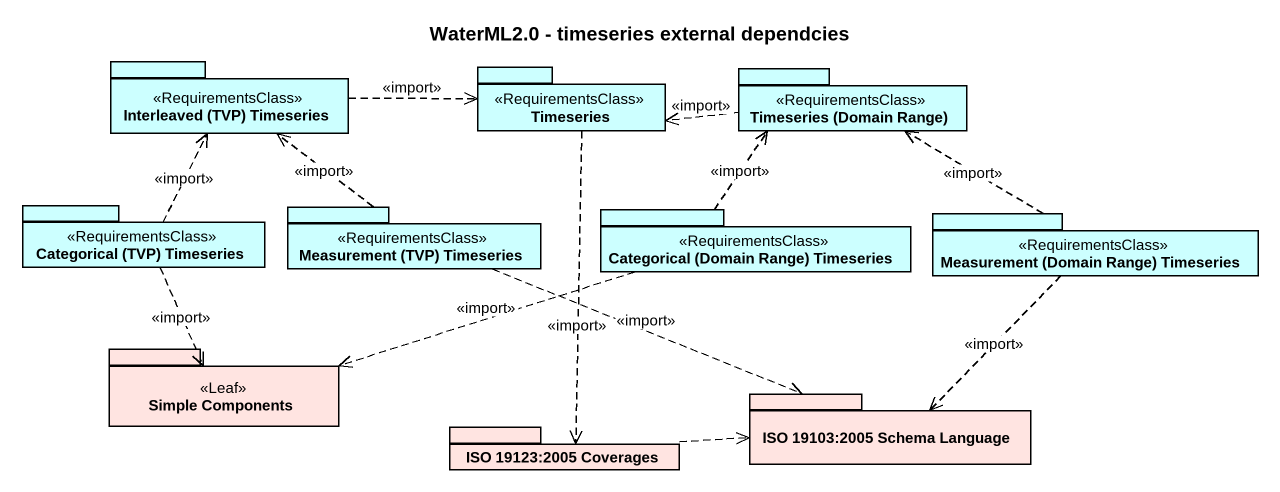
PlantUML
@startuml
title WaterML2.0 - timeseries external dependcies
package "Interleaved (TVP) Timeseries" as Interleaved_TVP_Timeseries <<RequirementsClass>> #CCFFFF {
}
package Timeseries <<RequirementsClass>> #CCFFFF {
}
package "Timeseries (Domain Range)" as Timeseries_Domain_Range <<RequirementsClass>> #CCFFFF {
}
package "Categorical (TVP) Timeseries" as Categorical_TVP_Timeseries <<RequirementsClass>> #CCFFFF {
}
package "Measurement (TVP) Timeseries" as Measurement_TVP_Timeseries <<RequirementsClass>> #CCFFFF {
}
package "Categorical (Domain Range) Timeseries" as Categorical_Domain_Range <<RequirementsClass>> #CCFFFF {
}
package "Measurement (Domain Range) Timeseries" as Measurement_Domain_Range <<RequirementsClass>> #CCFFFF {
}
package "Simple Components" as Simple_Components <<Leaf>> #FFE4E1 {
}
package "ISO 19103:2005 Schema Language" as ISO_19103_2005_Schema #FFE4E1 {
}
package "ISO 19123:2005 Coverages" as ISO_19123_2005_Coverages #FFE4E1 {
}
Interleaved_TVP_Timeseries .right.> Timeseries : <<import>>
Timeseries ..> ISO_19123_2005_Coverages : <<import>>
Timeseries_Domain_Range .left.> Timeseries : <<import>>
Categorical_TVP_Timeseries .up.> Interleaved_TVP_Timeseries : <<import>>
Categorical_TVP_Timeseries ..> Simple_Components : <<import>>
Measurement_TVP_Timeseries .up.> Interleaved_TVP_Timeseries : <<import>>
Measurement_TVP_Timeseries .right.> ISO_19103_2005_Schema : <<import>>
Categorical_Domain_Range .up.> Timeseries_Domain_Range : <<import>>
Categorical_Domain_Range .left.> Simple_Components : <<import>>
Measurement_Domain_Range .left.> Timeseries_Domain_Range : <<import>>
Measurement_Domain_Range ..> ISO_19103_2005_Schema : <<import>>
ISO_19123_2005_Coverages .right.> ISO_19103_2005_Schema
@enduml
